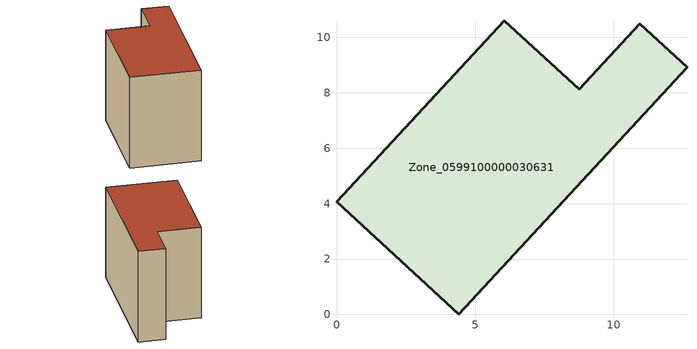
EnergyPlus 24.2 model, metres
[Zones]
Zone_0599100000030631
 floor ground (C_G): 0,4.06 6.06,10.61 8.76,8.13 10.94,10.49 12.65,8.92 4.42,0 z0
 wall outside (C_F): 6.06,10.61 0,4.06 4.42,0 12.65,8.92 10.94,10.49 8.76,8.13 6.06,10.61 z0:8.27
 roof outside (C_R): 12.65,8.92 10.94,10.49 8.76,8.13 6.06,10.61 0,4.06 4.42,0 z8.27
[BUILDING]
Pand.0599100000030631: North Axis=0; Terrain=City; Loads Convergence Tolerance Value=0.04; Temperature Convergence Tolerance Value=0.4; Solar Distribution=FullExterior; Maximum Number of Warmup Days=25; Minimum Number of Warmup Days=1
[Site:Location]
Rotterdam.The.Hague.AP_ZH_NLD Design_Conditions: Latitude=51.96; Longitude=4.45; Time Zone=1; Elevation=-4.5
[SITE:GROUNDTEMPERATURE:BUILDINGSURFACE]
18, 18, 18, 18, 18, 18, 18, 18, 18, 18, 18, 18
[MATERIAL] Thermal Absorptance=0.9; Solar Absorptance=0.7; Visible Absorptance=0.7
Name | Roughness | Thickness | Conductivity | Density | Specific Heat
G.TI.1975-1991 | MediumSmooth | 0.15 | 0.288461 | 540 | 1210
F.TI.1975-1991 | Rough | 0.3 | 0.230769 | 1920 | 840
R.TI.1975-1991 | MediumRough | 0.2 | 0.153846 | 1500 | 1000
[CONSTRUCTION]
C_G: G.TI.1975-1991
C_F: F.TI.1975-1991
C_R: R.TI.1975-1991
[ZONE]
Zone_0599100000030631: Type=1; Multiplier=1; Ceiling Height=Autocalculate; Volume=Autocalculate; Floor Area=autocalculate; Part of Total Floor Area=Yes
[ZONEINFILTRATION:DESIGNFLOWRATE]
Infil_Zone_0599100000030631: Zone or ZoneList or Space or SpaceList=Zone_0599100000030631; Schedule=AlwaysOn; Design Flow Rate Calculation Method=Flow/Area; Flow Rate per Floor Area=0.003; Constant Term Coefficient=1; Temperature Term Coefficient=0; Velocity Term Coefficient=0; Velocity Squared Term Coefficient=0
[HVACTEMPLATE:ZONE:IDEALLOADSAIRSYSTEM]
Zone_0599100000030631: Maximum Heating Supply Air Temperature=50; Minimum Cooling Supply Air Temperature=13; Maximum Heating Supply Air Humidity Ratio=0.0156; Minimum Cooling Supply Air Humidity Ratio=0.0077; Heating Limit=NoLimit; Cooling Limit=NoLimit; Dehumidification Control Type=ConstantSensibleHeatRatio; Cooling Sensible Heat Ratio=0.7; Dehumidification Setpoint=60; Humidification Control Type=None; Humidification Setpoint=30; Outdoor Air Method=None; Outdoor Air Flow Rate per Person=0.00944; Outdoor Air Flow Rate per Zone Floor Area=0; Outdoor Air Flow Rate per Zone=0; Demand Controlled Ventilation Type=None; Outdoor Air Economizer Type=NoEconomizer; Heat Recovery Type=None; Sensible Heat Recovery Effectiveness=0.7; Latent Heat Recovery Effectiveness=0.65
[ZONECONTROL:THERMOSTAT]
ThermostatControl_Zone_0599100000030631: Zone or ZoneList=Zone_0599100000030631; Control Type Schedule=DualSetpointControlType; Control 1=Thermostat_Zone_0599100000030631; Temperature Difference Between Cutout And Setpoint=0
[THERMOSTATSETPOINT:DUALSETPOINT]
Thermostat_Zone_0599100000030631: Heating Setpoint Temperature Schedule=HeatingSetpoint_Zone_0599100000030631; Cooling Setpoint Temperature Schedule=CoolingSetpoint_Zone_0599100000030631
[SCHEDULE:COMPACT]
HeatingSetpoint_Zone_0599100000030631: Through: 12/31, For: AllDays, Until: 24:00, 21
CoolingSetpoint_Zone_0599100000030631: Through: 12/31, For: AllDays, Until: 24:00, 24
DualSetpointControlType: Through: 12/31, For: AllDays, Until: 24:00, 4
AlwaysOn: Through: 12/31, For: AllDays, Until: 24:00, 1
